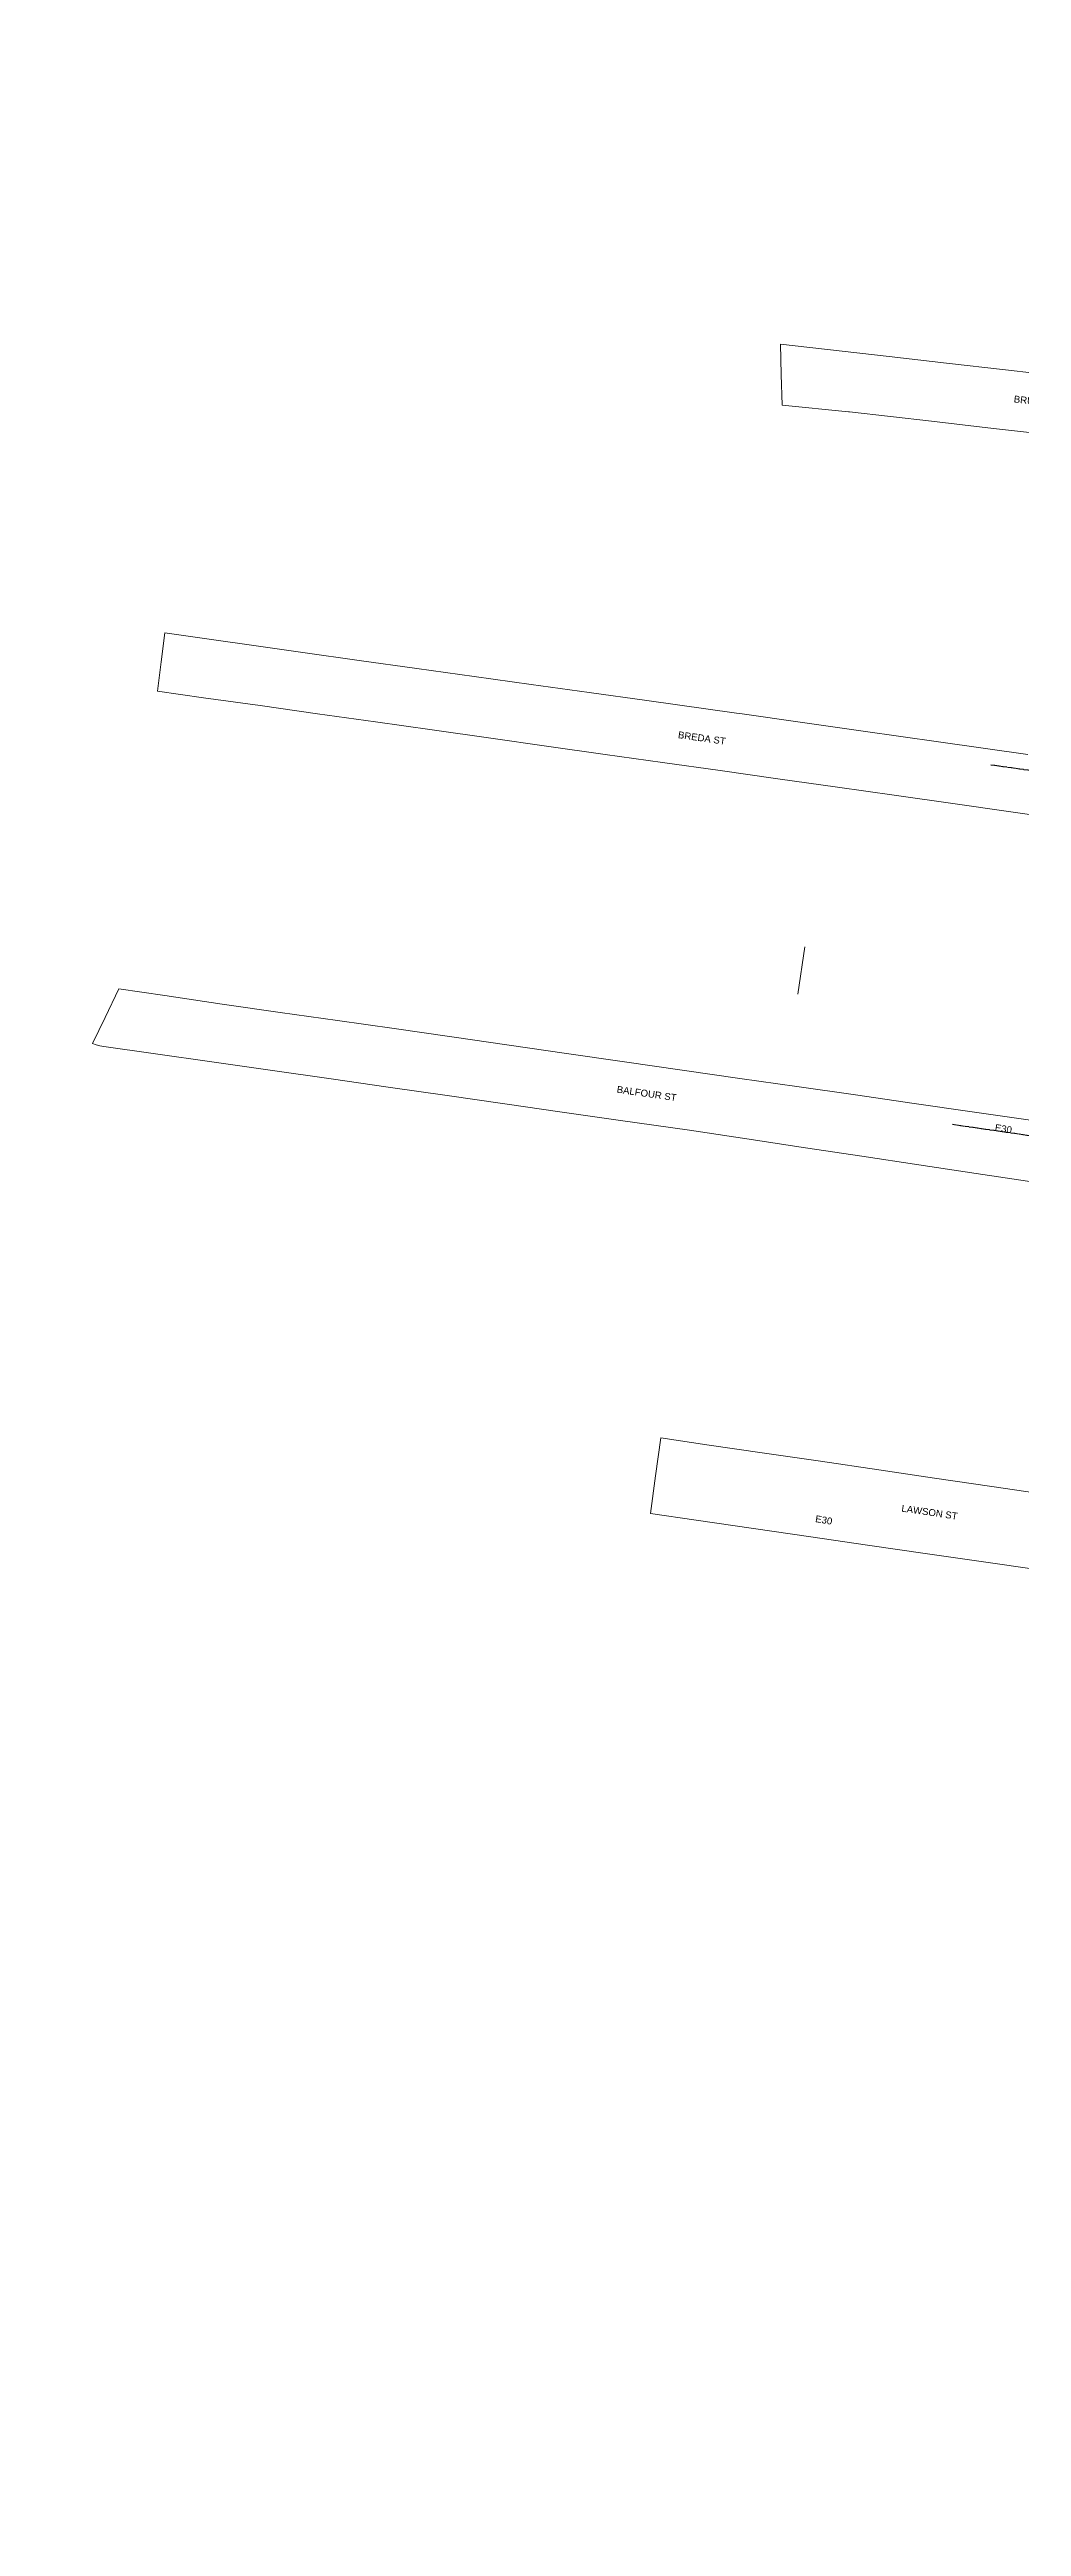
# Model space of a CAD drawing. Header units: metres. Extents: x 15383 to 530218, y 6156255 to 6759712.
# Drawn here: x 305668 to 305923, y 6192579 to 6193229 of the extents above; entities that cross this region are included whole.
import ezdxf

# ---------------------------------------------------------------- set-up
doc = ezdxf.new("R2010")
doc.units = ezdxf.units.M
doc.linetypes.add('Cable Exist OH', pattern=[1, 1, 0])
for name, color, linetype in [('_User Miscellaneous1', 7, 'Continuous'), ('Mains_HV_NEW_U72', 2, 'Continuous'), ('Mains_LV_EXT', 7, 'Continuous'), ('Mains_SL_EXT', 7, 'Continuous')]:
    doc.layers.add(name, color=color, linetype=linetype)
doc.layers.add('Cadastre Roads_SP_EXT', color=9, linetype='Continuous', lineweight=5)
doc.styles.get("Standard").update_dxf_attribs({"font": 'arial.ttf'})
doc.linetypes.add('Cable New UG', pattern='A,7,-0.25,["x",Standard,S=2,R=0,X=0.2,Y=-0.8],-2.1', length=9.35)

msp = doc.modelspace()

# ---------------------------------------------------------------- linework, layer by layer
at = {"layer": '_User Miscellaneous1', "lineweight": 0}
msp.add_circle((306130.20115, 6192931.43217), 36676.4716, dxfattribs=at)
at = {"layer": 'Cadastre Roads_SP_EXT', "linetype": 'Continuous'}
for points in [[(305888.18, 6193148.26896), (305859.71296, 6193151.51199), (305859.912, 6193143.54399), (305860.11202, 6193135.57298), (305877.54004, 6193133.82002), (305877.80098, 6193133.79), (305899.28798, 6193131.34102), (305915.51301, 6193129.43202), (305931.22702, 6193127.641), (305947.17203, 6193125.84204), (305964.51502, 6193123.879), (305982.87096, 6193121.85), (305981.35298, 6193129.769), (305979.81496, 6193137.78901), (305964.47502, 6193139.578), (305948.95396, 6193141.36098), (305933.88802, 6193143.05998), (305918.65202, 6193144.783), (305903.23498, 6193146.56201), (305888.18, 6193148.26896)], [(305840.37904, 6192863.01597), (305828.32804, 6192864.78103), (305826.98597, 6192854.837), (305825.65997, 6192844.99904), (305837.62399, 6192843.23398), (305852.647, 6192841.04003), (305867.612, 6192838.84898), (305882.53002, 6192836.70598), (305897.56399, 6192834.53101), (305912.24402, 6192832.40302), (305927.48603, 6192830.21904), (305942.12201, 6192828.09599), (305953.86702, 6192826.42101), (305955.41802, 6192836.23301), (305956.94801, 6192845.90797), (305944.81401, 6192847.677), (305929.96204, 6192849.88296), (305915.11696, 6192852.08001), (305900.05703, 6192854.28297), (305885.50698, 6192856.416), (305870.17799, 6192858.68599), (305855.52603, 6192860.80603), (305840.37904, 6192863.01597)]]:
    msp.add_lwpolyline(points, close=True, dxfattribs=at)
for points in [[(305924.47304, 6193043.95603), (305901.11202, 6193047.29196), (305881.34001, 6193050.10697), (305865.49399, 6193052.31603), (305849.04104, 6193054.67803), (305848.142, 6193054.77199), (305832.68302, 6193056.96003), (305824.65903, 6193058.08601), (305809.53702, 6193060.177), (305794.38296, 6193062.29996), (305779.42299, 6193064.40703), (305764.39398, 6193066.50499), (305749.34403, 6193068.62098), (305734.50804, 6193070.70499), (305734.50804, 6193070.70499), (305698.37704, 6193075.81401), (305697.43703, 6193068.20797), (305696.488, 6193060.52502), (305708.51198, 6193058.85101), (305723.37596, 6193056.76602), (305738.42299, 6193054.64103), (305753.548, 6193052.536), (305768.42001, 6193050.43997), (305783.76296, 6193048.24796), (305798.40696, 6193046.14301), (305813.75698, 6193043.95003), (305828.78202, 6193041.82398), (305843.85299, 6193039.73502), (305858.99901, 6193037.60703), (305874.64697, 6193035.41598), (305889.478, 6193033.32296), (305904.81804, 6193031.11602), (305920.068, 6193028.93902), (305935.43602, 6193026.72502)], [(305925.18302, 6192948.09803), (305909.91496, 6192950.31503), (305894.76496, 6192952.493), (305879.32496, 6192954.698), (305863.992, 6192956.881), (305849.04501, 6192959.01897), (305833.89802, 6192961.21399), (305818.82502, 6192963.403), (305803.59802, 6192965.59201), (305788.64997, 6192967.72504), (305773.60303, 6192969.922), (305758.46098, 6192972.11904), (305743.58896, 6192974.21401), (305728.62997, 6192976.32302), (305713.41401, 6192978.54496), (305698.38199, 6192980.76003), (305698.38199, 6192980.76003), (305686.32304, 6192982.5), (305682.74198, 6192975.019), (305679.46999, 6192968.18697), (305680.41698, 6192967.87004), (305681.38304, 6192967.59496), (305682.36403, 6192967.37199), (305695.31601, 6192965.577), (305711.34704, 6192963.29898), (305726.61404, 6192961.10599), (305741.938, 6192958.90603), (305756.91404, 6192956.78396), (305772.34997, 6192954.59397), (305787.47904, 6192952.40902), (305802.53897, 6192950.21101), (305817.77904, 6192948.00698), (305835.85302, 6192945.44603), (305850.89899, 6192943.16103), (305866.24397, 6192940.84901), (305880.98697, 6192938.64004), (305895.95603, 6192936.41897), (305911.01101, 6192934.13998), (305926.14202, 6192931.83802)]]:
    msp.add_lwpolyline(points, dxfattribs=at)
at = {"layer": 'Mains_HV_NEW_U72', "color": 2, "linetype": 'Cable New UG', "lineweight": 0}
msp.add_line((305864.26784, 6192981.15362), (305866.07094, 6192993.55803), dxfattribs=at)
at = {"layer": 'Mains_SL_EXT', "linetype": 'Cable Exist OH'}
for points in [[(305914.78699, 6193041.28797), (305950.20802, 6193036.268), (305985.32301, 6193031.27798)], [(305904.78001, 6192947.02097), (305937.64001, 6192942.244), (305975.19799, 6192936.859)]]:
    msp.add_lwpolyline(points, dxfattribs=at)

# ---------------------------------------------------------------- texts
at = {"layer": 'Cadastre Roads_SP_EXT'}
for s, rotation, p in [('BRUCE RD', 353.551849, (305920.7482, 6193136.28393)), ('BREDA ST', 351.963715, (305832.75183, 6193048.27601)), ('BALFOUR ST', 351.828735, (305816.70588, 6192955.3154)), ('LAWSON ST', 351.703468, (305891.29888, 6192845.50474))]:
    msp.add_text(s, height=1.8, rotation=rotation, dxfattribs=at).set_placement(p)
at = {"layer": 'Mains_LV_EXT'}
for rotation, p in [(350.7082916, (305915.76084, 6192945.3182)), (350.61264311, (305868.70199, 6192842.75797))]:
    msp.add_text('E30', height=1.8, rotation=rotation, dxfattribs=at).set_placement(p)

doc.saveas('drawing.dxf')
